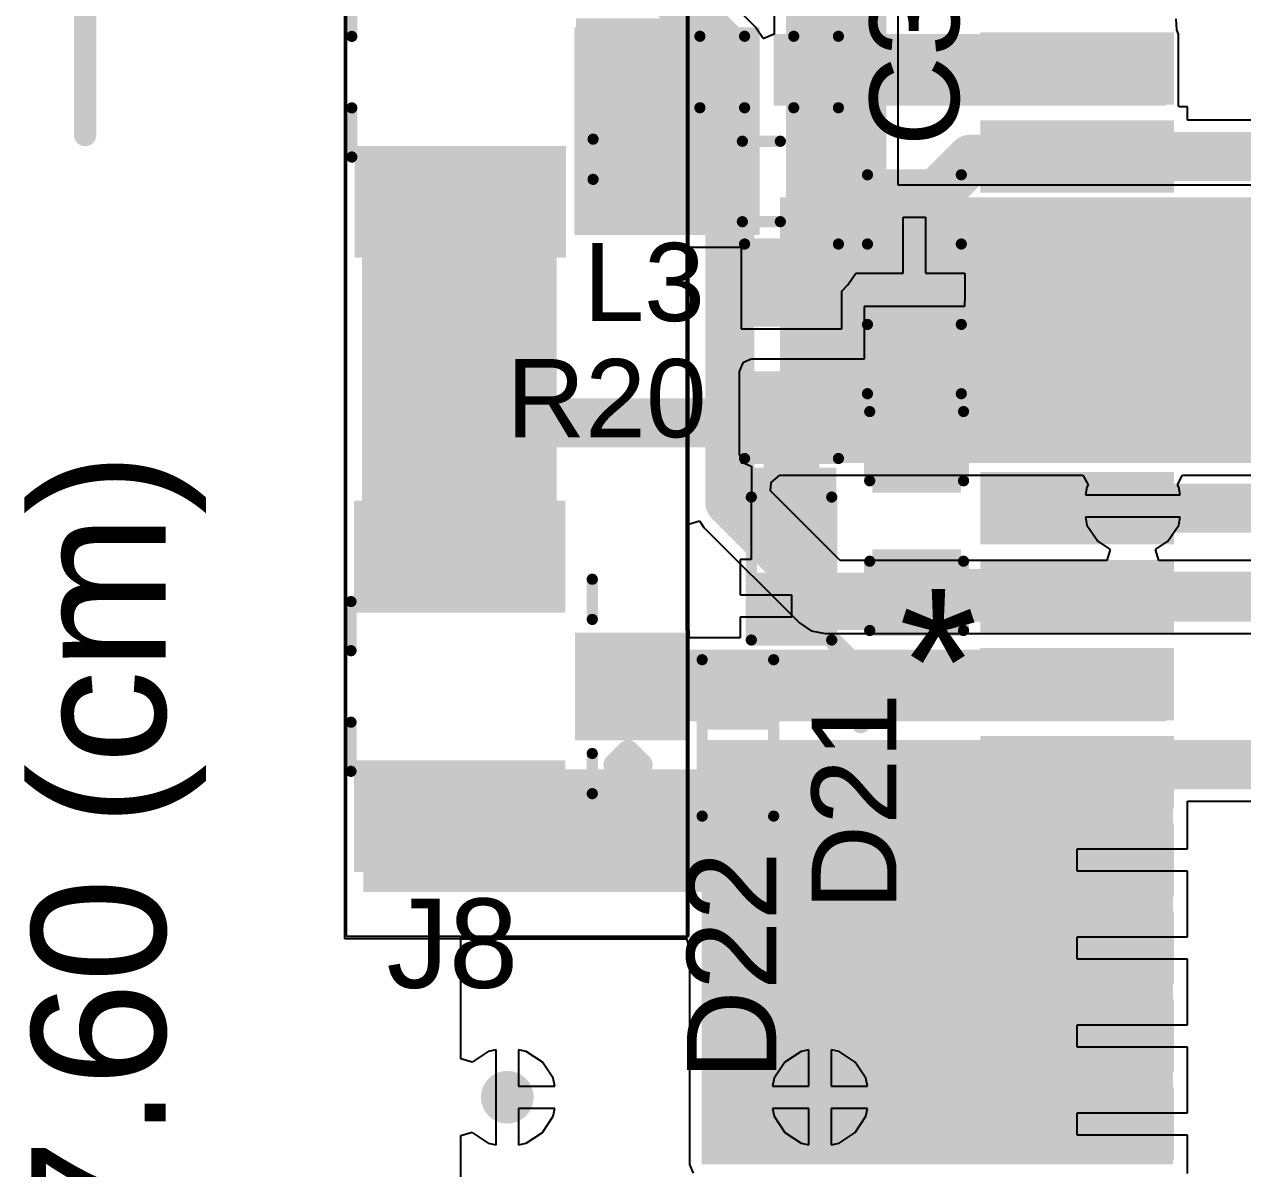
# Model space of a CAD drawing. Header units: millimetres. Extents: x -0.26 to 4.68, y -0.29 to 2.93.
# Drawn here: x -0.256 to 0.289, y 1.156 to 1.668 of the extents above; entities that cross this region are included whole.
import ezdxf

# ---------------------------------------------------------------- set-up
doc = ezdxf.new("R2010")
doc.units = ezdxf.units.MM
doc.header["$MEASUREMENT"] = 0
for name, color, linetype in [('BottomLayer', 5, 'Continuous'), ('BottomSolder', 6, 'Continuous'), ('Mechanical1', 6, 'Continuous'), ('TopLayer', 1, 'Continuous'), ('TopOverlay', 2, 'Continuous'), ('TopPaste', 8, 'Continuous'), ('TopSolder', 216, 'Continuous'), ('ViaHoleLayer', 16, 'Continuous')]:
    doc.layers.add(name, color=color, linetype=linetype)
doc.styles.add('Arial', font='arial.ttf', dxfattribs={"height": 0.2})

# ---------------------------------------------------------------- blocks, each defined once
blk = doc.blocks.new('SIM7000A_6')
at = {"layer": 'TopLayer'}
for points in [[(-0.18465, 0.51181), (-0.18465, 0.43307), (-0.20906, 0.43307), (-0.20906, 0.51181)], [(-0.14528, 0.51181), (-0.14528, 0.43307), (-0.16969, 0.43307), (-0.16969, 0.51181)], [(-0.10591, 0.51181), (-0.10591, 0.43307), (-0.13031, 0.43307), (-0.13031, 0.51181)], [(-0.06654, 0.51181), (-0.06654, 0.43307), (-0.09094, 0.43307), (-0.09094, 0.51181)], [(-0.02717, 0.51181), (-0.02717, 0.43307), (-0.05157, 0.43307), (-0.05157, 0.51181)], [(0.0122, 0.51181), (0.0122, 0.43307), (-0.0122, 0.43307), (-0.0122, 0.51181)], [(0.05157, 0.51181), (0.05157, 0.43307), (0.02717, 0.43307), (0.02717, 0.51181)], [(0.09094, 0.51181), (0.09094, 0.43307), (0.06654, 0.43307), (0.06654, 0.51181)], [(0.13031, 0.51181), (0.13031, 0.43307), (0.10591, 0.43307), (0.10591, 0.51181)], [(0.16969, 0.51181), (0.16969, 0.43307), (0.14528, 0.43307), (0.14528, 0.51181)], [(0.20906, 0.51181), (0.20906, 0.43307), (0.18465, 0.43307), (0.18465, 0.51181)], [(0.24843, 0.51181), (0.24843, 0.43307), (0.22402, 0.43307), (0.22402, 0.51181)], [(0.2878, 0.51181), (0.2878, 0.43307), (0.26339, 0.43307), (0.26339, 0.51181)]]:
    blk.add_hatch(color=1, dxfattribs=at).paths.add_polyline_path(points)
at = {"layer": 'TopPaste'}
for points in [[(-0.18465, 0.51181), (-0.18465, 0.43307), (-0.20906, 0.43307), (-0.20906, 0.51181)], [(-0.14528, 0.51181), (-0.14528, 0.43307), (-0.16969, 0.43307), (-0.16969, 0.51181)], [(-0.10591, 0.51181), (-0.10591, 0.43307), (-0.13031, 0.43307), (-0.13031, 0.51181)], [(-0.06654, 0.51181), (-0.06654, 0.43307), (-0.09094, 0.43307), (-0.09094, 0.51181)], [(-0.02717, 0.51181), (-0.02717, 0.43307), (-0.05157, 0.43307), (-0.05157, 0.51181)], [(0.0122, 0.51181), (0.0122, 0.43307), (-0.0122, 0.43307), (-0.0122, 0.51181)], [(0.05157, 0.51181), (0.05157, 0.43307), (0.02717, 0.43307), (0.02717, 0.51181)], [(0.09094, 0.51181), (0.09094, 0.43307), (0.06654, 0.43307), (0.06654, 0.51181)], [(0.13031, 0.51181), (0.13031, 0.43307), (0.10591, 0.43307), (0.10591, 0.51181)], [(0.16969, 0.51181), (0.16969, 0.43307), (0.14528, 0.43307), (0.14528, 0.51181)], [(0.20906, 0.51181), (0.20906, 0.43307), (0.18465, 0.43307), (0.18465, 0.51181)], [(0.24843, 0.51181), (0.24843, 0.43307), (0.22402, 0.43307), (0.22402, 0.51181)], [(0.2878, 0.51181), (0.2878, 0.43307), (0.26339, 0.43307), (0.26339, 0.51181)]]:
    blk.add_hatch(color=8, dxfattribs=at).paths.add_polyline_path(points)
at = {"layer": 'TopSolder'}
for points in [[(-0.18065, 0.51581), (-0.18065, 0.42907), (-0.21306, 0.42907), (-0.21306, 0.51581)], [(-0.14128, 0.51581), (-0.14128, 0.42907), (-0.17369, 0.42907), (-0.17369, 0.51581)], [(-0.10191, 0.51581), (-0.10191, 0.42907), (-0.13431, 0.42907), (-0.13431, 0.51581)], [(-0.06254, 0.51581), (-0.06254, 0.42907), (-0.09494, 0.42907), (-0.09494, 0.51581)], [(-0.02317, 0.51581), (-0.02317, 0.42907), (-0.05557, 0.42907), (-0.05557, 0.51581)], [(0.0162, 0.51581), (0.0162, 0.42907), (-0.0162, 0.42907), (-0.0162, 0.51581)], [(0.05557, 0.51581), (0.05557, 0.42907), (0.02317, 0.42907), (0.02317, 0.51581)], [(0.09494, 0.51581), (0.09494, 0.42907), (0.06254, 0.42907), (0.06254, 0.51581)], [(0.13431, 0.51581), (0.13431, 0.42907), (0.10191, 0.42907), (0.10191, 0.51581)], [(0.17369, 0.51581), (0.17369, 0.42907), (0.14128, 0.42907), (0.14128, 0.51581)], [(0.21306, 0.51581), (0.21306, 0.42907), (0.18065, 0.42907), (0.18065, 0.51581)], [(0.25243, 0.51581), (0.25243, 0.42907), (0.22002, 0.42907), (0.22002, 0.51581)], [(0.2918, 0.51581), (0.2918, 0.42907), (0.25939, 0.42907), (0.25939, 0.51581)]]:
    blk.add_hatch(color=216, dxfattribs=at).paths.add_polyline_path(points)
blk = doc.blocks.new('R___0603_63')
at = {"layer": 'TopLayer'}
for points in [[(-0.015, 0.0175), (-0.015, -0.0175), (-0.045, -0.0175), (-0.045, 0.0175)], [(0.045, 0.0175), (0.045, -0.0175), (0.015, -0.0175), (0.015, 0.0175)]]:
    blk.add_hatch(color=1, dxfattribs=at).paths.add_polyline_path(points)
at = {"layer": 'TopPaste'}
for points in [[(-0.015, 0.0175), (-0.015, -0.0175), (-0.045, -0.0175), (-0.045, 0.0175)], [(0.045, 0.0175), (0.045, -0.0175), (0.015, -0.0175), (0.015, 0.0175)]]:
    blk.add_hatch(color=8, dxfattribs=at).paths.add_polyline_path(points)
at = {"layer": 'TopSolder'}
for points in [[(-0.011, 0.0215), (-0.011, -0.0215), (-0.049, -0.0215), (-0.049, 0.0215)], [(0.049, 0.0215), (0.049, -0.0215), (0.011, -0.0215), (0.011, 0.0215)]]:
    blk.add_hatch(color=216, dxfattribs=at).paths.add_polyline_path(points)
at = {"layer": 'TopOverlay', "const_width": 0.005}
for points in [[(-0.048, -0.021), (-0.048, 0.021)], [(0.048, 0.021), (-0.048, 0.021)], [(0.048, -0.021), (0.048, 0.021)], [(0.048, -0.021), (-0.048, -0.021)]]:
    blk.add_lwpolyline(points, dxfattribs=at)
at = {"layer": 'TopOverlay', "const_width": 0.0025}
for points in [[(-0.04925, 0.021, 1), (-0.04675, 0.021, 1)], [(-0.04925, 0.021, 1), (-0.04675, 0.021, 1)], [(0.04675, 0.021, 1), (0.04925, 0.021, 1)], [(0.04675, 0.021, 1), (0.04925, 0.021, 1)], [(-0.04925, -0.021, 1), (-0.04675, -0.021, 1)], [(-0.04925, -0.021, 1), (-0.04675, -0.021, 1)], [(0.04675, -0.021, 1), (0.04925, -0.021, 1)], [(0.04675, -0.021, 1), (0.04925, -0.021, 1)]]:
    blk.add_lwpolyline(points, format="xyb", close=True, dxfattribs=at)
blk = doc.blocks.new('IND_0603__1608_M_______99')
at = {"layer": 'TopLayer'}
for points in [[(-0.03937, 0.01575), (-0.01575, 0.01575), (-0.01575, -0.01575), (-0.03937, -0.01575)], [(0.01575, 0.01575), (0.03937, 0.01575), (0.03937, -0.01575), (0.01575, -0.01575)]]:
    blk.add_hatch(color=1, dxfattribs=at).paths.add_polyline_path(points)
at = {"layer": 'TopPaste'}
for points in [[(-0.03937, 0.01575), (-0.01575, 0.01575), (-0.01575, -0.01575), (-0.03937, -0.01575)], [(0.01575, 0.01575), (0.03937, 0.01575), (0.03937, -0.01575), (0.01575, -0.01575)]]:
    blk.add_hatch(color=8, dxfattribs=at).paths.add_polyline_path(points)
at = {"layer": 'TopSolder'}
for points in [[(-0.04337, 0.01975), (-0.01175, 0.01975), (-0.01175, -0.01975), (-0.04337, -0.01975)], [(0.01175, 0.01975), (0.04337, 0.01975), (0.04337, -0.01975), (0.01175, -0.01975)]]:
    blk.add_hatch(color=216, dxfattribs=at).paths.add_polyline_path(points)
at = {"layer": 'TopOverlay', "const_width": 0.005}
for points in [[(0.009, 0.018), (-0.008, 0.018)], [(0.009, -0.018), (-0.008, -0.018)]]:
    blk.add_lwpolyline(points, dxfattribs=at)
at = {"layer": 'TopOverlay', "const_width": 0.0025}
for points in [[(-0.00925, 0.018, 1), (-0.00675, 0.018, 1)], [(0.00775, 0.018, 1), (0.01025, 0.018, 1)], [(-0.00925, -0.018, 1), (-0.00675, -0.018, 1)], [(0.00775, -0.018, 1), (0.01025, -0.018, 1)]]:
    blk.add_lwpolyline(points, format="xyb", close=True, dxfattribs=at)
blk = doc.blocks.new('U_FL_R_SMT_1_80___105')
at = {"layer": 'TopLayer'}
for points in [[(-0.07913, 0.08166), (-0.03701, 0.08166), (-0.03701, -0.00495), (-0.07913, -0.00495)], [(0.03701, 0.08166), (0.07913, 0.08166), (0.07913, -0.00495), (0.03701, -0.00495)], [(-0.02008, -0.01729), (0.02008, -0.01729), (0.02008, -0.05942), (-0.02008, -0.05942)]]:
    blk.add_hatch(color=1, dxfattribs=at).paths.add_polyline_path(points)
at = {"layer": 'TopPaste'}
for points in [[(-0.07913, 0.08166), (-0.03701, 0.08166), (-0.03701, -0.00495), (-0.07913, -0.00495)], [(0.03701, 0.08166), (0.07913, 0.08166), (0.07913, -0.00495), (0.03701, -0.00495)], [(-0.02008, -0.01729), (0.02008, -0.01729), (0.02008, -0.05942), (-0.02008, -0.05942)]]:
    blk.add_hatch(color=8, dxfattribs=at).paths.add_polyline_path(points)
at = {"layer": 'TopSolder'}
for points in [[(-0.08313, 0.08566), (-0.03301, 0.08566), (-0.03301, -0.00895), (-0.08313, -0.00895)], [(0.03301, 0.08566), (0.08313, 0.08566), (0.08313, -0.00895), (0.03301, -0.00895)], [(-0.02408, -0.01329), (0.02408, -0.01329), (0.02408, -0.06342), (-0.02408, -0.06342)]]:
    blk.add_hatch(color=216, dxfattribs=at).paths.add_polyline_path(points)
at = {"layer": 'TopOverlay'}
for points, const_width in [([(-0.038, 0.087), (-0.016, 0.087)], 0.005), ([(0.016, 0.087), (0.038, 0.087)], 0.005), ([(-0.048, -0.021), (-0.03, -0.021)], 0.005), ([(0.03, -0.021), (0.048, -0.021)], 0.005), ([(-0.035, -0.031), (-0.035, -0.043)], 0.01), ([(-0.035, -0.031), (-0.029, -0.037)], 0.01), ([(-0.029, -0.037), (-0.035, -0.043)], 0.01)]:
    blk.add_lwpolyline(points, dxfattribs=dict(at, const_width=const_width))
for points, const_width in [([(-0.03925, 0.087, 1), (-0.03675, 0.087, 1)], 0.0025), ([(-0.01725, 0.087, 1), (-0.01475, 0.087, 1)], 0.0025), ([(0.01475, 0.087, 1), (0.01725, 0.087, 1)], 0.0025), ([(0.03675, 0.087, 1), (0.03925, 0.087, 1)], 0.0025), ([(-0.04925, -0.021, 1), (-0.04675, -0.021, 1)], 0.0025), ([(-0.03125, -0.021, 1), (-0.02875, -0.021, 1)], 0.0025), ([(0.02875, -0.021, 1), (0.03125, -0.021, 1)], 0.0025), ([(0.04675, -0.021, 1), (0.04925, -0.021, 1)], 0.0025), ([(-0.0375, -0.031, 1), (-0.0325, -0.031, 1)], 0.005), ([(-0.0375, -0.031, 1), (-0.0325, -0.031, 1)], 0.005), ([(-0.0315, -0.037, 1), (-0.0265, -0.037, 1)], 0.005), ([(-0.0315, -0.037, 1), (-0.0265, -0.037, 1)], 0.005), ([(-0.0375, -0.043, 1), (-0.0325, -0.043, 1)], 0.005), ([(-0.0375, -0.043, 1), (-0.0325, -0.043, 1)], 0.005)]:
    blk.add_lwpolyline(points, format="xyb", close=True, dxfattribs=dict(at, const_width=const_width))
blk = doc.blocks.new('U_FL_R_SMT_1_80___107')
at = {"layer": 'TopLayer'}
for points in [[(-0.07913, 0.08166), (-0.03701, 0.08166), (-0.03701, -0.00495), (-0.07913, -0.00495)], [(0.03701, 0.08166), (0.07913, 0.08166), (0.07913, -0.00495), (0.03701, -0.00495)], [(-0.02008, -0.01729), (0.02008, -0.01729), (0.02008, -0.05942), (-0.02008, -0.05942)]]:
    blk.add_hatch(color=1, dxfattribs=at).paths.add_polyline_path(points)
at = {"layer": 'TopPaste'}
for points in [[(-0.07913, 0.08166), (-0.03701, 0.08166), (-0.03701, -0.00495), (-0.07913, -0.00495)], [(0.03701, 0.08166), (0.07913, 0.08166), (0.07913, -0.00495), (0.03701, -0.00495)], [(-0.02008, -0.01729), (0.02008, -0.01729), (0.02008, -0.05942), (-0.02008, -0.05942)]]:
    blk.add_hatch(color=8, dxfattribs=at).paths.add_polyline_path(points)
at = {"layer": 'TopSolder'}
for points in [[(-0.08313, 0.08566), (-0.03301, 0.08566), (-0.03301, -0.00895), (-0.08313, -0.00895)], [(0.03301, 0.08566), (0.08313, 0.08566), (0.08313, -0.00895), (0.03301, -0.00895)], [(-0.02408, -0.01329), (0.02408, -0.01329), (0.02408, -0.06342), (-0.02408, -0.06342)]]:
    blk.add_hatch(color=216, dxfattribs=at).paths.add_polyline_path(points)
at = {"layer": 'TopOverlay'}
for points, const_width in [([(-0.038, 0.087), (-0.016, 0.087)], 0.005), ([(0.016, 0.087), (0.038, 0.087)], 0.005), ([(-0.048, -0.021), (-0.03, -0.021)], 0.005), ([(0.03, -0.021), (0.048, -0.021)], 0.005), ([(-0.035, -0.031), (-0.035, -0.043)], 0.01), ([(-0.035, -0.031), (-0.029, -0.037)], 0.01), ([(-0.029, -0.037), (-0.035, -0.043)], 0.01)]:
    blk.add_lwpolyline(points, dxfattribs=dict(at, const_width=const_width))
for points, const_width in [([(-0.03925, 0.087, 1), (-0.03675, 0.087, 1)], 0.0025), ([(-0.01725, 0.087, 1), (-0.01475, 0.087, 1)], 0.0025), ([(0.01475, 0.087, 1), (0.01725, 0.087, 1)], 0.0025), ([(0.03675, 0.087, 1), (0.03925, 0.087, 1)], 0.0025), ([(-0.04925, -0.021, 1), (-0.04675, -0.021, 1)], 0.0025), ([(-0.03125, -0.021, 1), (-0.02875, -0.021, 1)], 0.0025), ([(0.02875, -0.021, 1), (0.03125, -0.021, 1)], 0.0025), ([(0.04675, -0.021, 1), (0.04925, -0.021, 1)], 0.0025), ([(-0.0375, -0.031, 1), (-0.0325, -0.031, 1)], 0.005), ([(-0.0375, -0.031, 1), (-0.0325, -0.031, 1)], 0.005), ([(-0.0315, -0.037, 1), (-0.0265, -0.037, 1)], 0.005), ([(-0.0315, -0.037, 1), (-0.0265, -0.037, 1)], 0.005), ([(-0.0375, -0.043, 1), (-0.0325, -0.043, 1)], 0.005), ([(-0.0375, -0.043, 1), (-0.0325, -0.043, 1)], 0.005)]:
    blk.add_lwpolyline(points, format="xyb", close=True, dxfattribs=dict(at, const_width=const_width))
blk = doc.blocks.new('D_____0402_129')
at = {"layer": 'TopLayer'}
for points in [[(-0.03051, -0.01181), (-0.03051, 0.01181), (-0.00768, 0.01181), (-0.00768, -0.01181)], [(0.00768, -0.01181), (0.00768, 0.01181), (0.03051, 0.01181), (0.03051, -0.01181)]]:
    blk.add_hatch(color=1, dxfattribs=at).paths.add_polyline_path(points)
at = {"layer": 'TopPaste'}
for points in [[(-0.03051, -0.01181), (-0.03051, 0.01181), (-0.00768, 0.01181), (-0.00768, -0.01181)], [(0.00768, -0.01181), (0.00768, 0.01181), (0.03051, 0.01181), (0.03051, -0.01181)]]:
    blk.add_hatch(color=8, dxfattribs=at).paths.add_polyline_path(points)
at = {"layer": 'TopSolder'}
for points in [[(-0.03451, -0.01581), (-0.03451, 0.01581), (-0.00368, 0.01581), (-0.00368, -0.01581)], [(0.00368, -0.01581), (0.00368, 0.01581), (0.03451, 0.01581), (0.03451, -0.01581)]]:
    blk.add_hatch(color=216, dxfattribs=at).paths.add_polyline_path(points)
at = {"layer": 'TopOverlay', "const_width": 0.005}
for points in [[(0.035, 0.016), (-0.035, 0.016)], [(-0.035, -0.016), (-0.035, 0.016)], [(0.035, -0.016), (0.035, 0.016)], [(0.035, -0.016), (-0.035, -0.016)]]:
    blk.add_lwpolyline(points, dxfattribs=at)
at = {"layer": 'TopOverlay', "const_width": 0.0025}
for points in [[(-0.03625, 0.016, 1), (-0.03375, 0.016, 1)], [(-0.03625, 0.016, 1), (-0.03375, 0.016, 1)], [(0.03375, 0.016, 1), (0.03625, 0.016, 1)], [(0.03375, 0.016, 1), (0.03625, 0.016, 1)], [(-0.03625, -0.016, 1), (-0.03375, -0.016, 1)], [(-0.03625, -0.016, 1), (-0.03375, -0.016, 1)], [(0.03375, -0.016, 1), (0.03625, -0.016, 1)], [(0.03375, -0.016, 1), (0.03625, -0.016, 1)]]:
    blk.add_lwpolyline(points, format="xyb", close=True, dxfattribs=at)
blk = doc.blocks.new('DFN1006_2L__130')
at = {"layer": 'TopLayer'}
for points in [[(-0.02756, 0.01299), (-0.00591, 0.01299), (-0.00591, -0.01299), (-0.02756, -0.01299)], [(0.00591, 0.01299), (0.02756, 0.01299), (0.02756, -0.01299), (0.00591, -0.01299)]]:
    blk.add_hatch(color=1, dxfattribs=at).paths.add_polyline_path(points)
at = {"layer": 'TopOverlay'}
blk.add_hatch(color=2, dxfattribs=at).paths.add_polyline_path([(-0.04513, -0.01996), (-0.03213, -0.01996), (-0.03213, 0.02004), (-0.04513, 0.02004)])
at = {"layer": 'TopPaste'}
for points in [[(-0.02756, 0.01299), (-0.00591, 0.01299), (-0.00591, -0.01299), (-0.02756, -0.01299)], [(0.00591, 0.01299), (0.02756, 0.01299), (0.02756, -0.01299), (0.00591, -0.01299)]]:
    blk.add_hatch(color=8, dxfattribs=at).paths.add_polyline_path(points)
at = {"layer": 'TopSolder'}
for points in [[(-0.03156, 0.01699), (-0.00191, 0.01699), (-0.00191, -0.01699), (-0.03156, -0.01699)], [(0.00191, 0.01699), (0.03156, 0.01699), (0.03156, -0.01699), (0.00191, -0.01699)]]:
    blk.add_hatch(color=216, dxfattribs=at).paths.add_polyline_path(points)
at = {"layer": 'TopOverlay', "const_width": 0.005}
for points in [[(-0.032, -0.018), (-0.032, 0.018)], [(0.032, 0.018), (-0.032, 0.018)], [(0.032, -0.018), (0.032, 0.018)], [(0.032, -0.018), (-0.032, -0.018)]]:
    blk.add_lwpolyline(points, dxfattribs=at)
at = {"layer": 'TopOverlay', "const_width": 0.0025}
for points in [[(-0.03325, 0.018, 1), (-0.03075, 0.018, 1)], [(-0.03325, 0.018, 1), (-0.03075, 0.018, 1)], [(0.03075, 0.018, 1), (0.03325, 0.018, 1)], [(0.03075, 0.018, 1), (0.03325, 0.018, 1)], [(-0.03325, -0.018, 1), (-0.03075, -0.018, 1)], [(-0.03325, -0.018, 1), (-0.03075, -0.018, 1)], [(0.03075, -0.018, 1), (0.03325, -0.018, 1)], [(0.03075, -0.018, 1), (0.03325, -0.018, 1)]]:
    blk.add_lwpolyline(points, format="xyb", close=True, dxfattribs=at)
blk = doc.blocks.new('C___0402_163')
at = {"layer": 'TopLayer'}
for points in [[(-0.0275, -0.0125), (-0.0275, 0.0125), (-0.0095, 0.0125), (-0.0095, -0.0125)], [(0.0095, -0.0125), (0.0095, 0.0125), (0.0275, 0.0125), (0.0275, -0.0125)]]:
    blk.add_hatch(color=1, dxfattribs=at).paths.add_polyline_path(points)
at = {"layer": 'TopPaste'}
for points in [[(-0.0275, -0.0125), (-0.0275, 0.0125), (-0.0095, 0.0125), (-0.0095, -0.0125)], [(0.0095, -0.0125), (0.0095, 0.0125), (0.0275, 0.0125), (0.0275, -0.0125)]]:
    blk.add_hatch(color=8, dxfattribs=at).paths.add_polyline_path(points)
at = {"layer": 'TopSolder'}
for points in [[(-0.02986, -0.01486), (-0.02986, 0.01486), (-0.00714, 0.01486), (-0.00714, -0.01486)], [(0.00714, -0.01486), (0.00714, 0.01486), (0.02986, 0.01486), (0.02986, -0.01486)]]:
    blk.add_hatch(color=216, dxfattribs=at).paths.add_polyline_path(points)
at = {"layer": 'TopOverlay', "const_width": 0.005}
for points in [[(-0.011, 0.016), (-0.031, 0.016)], [(-0.031, 0.016), (-0.031, -0.016)], [(0.031, 0.016), (0.011, 0.016)], [(0.031, 0.016), (0.031, -0.016)], [(-0.011, -0.016), (-0.031, -0.016)], [(0.031, -0.016), (0.011, -0.016)]]:
    blk.add_lwpolyline(points, dxfattribs=at)
at = {"layer": 'TopOverlay', "const_width": 0.0025}
for points in [[(-0.03225, 0.016, 1), (-0.02975, 0.016, 1)], [(-0.03225, 0.016, 1), (-0.02975, 0.016, 1)], [(-0.01225, 0.016, 1), (-0.00975, 0.016, 1)], [(0.00975, 0.016, 1), (0.01225, 0.016, 1)], [(0.02975, 0.016, 1), (0.03225, 0.016, 1)], [(0.02975, 0.016, 1), (0.03225, 0.016, 1)], [(-0.03225, -0.016, 1), (-0.02975, -0.016, 1)], [(-0.03225, -0.016, 1), (-0.02975, -0.016, 1)], [(-0.01225, -0.016, 1), (-0.00975, -0.016, 1)], [(0.00975, -0.016, 1), (0.01225, -0.016, 1)], [(0.02975, -0.016, 1), (0.03225, -0.016, 1)], [(0.02975, -0.016, 1), (0.03225, -0.016, 1)]]:
    blk.add_lwpolyline(points, format="xyb", close=True, dxfattribs=at)
blk = doc.blocks.new('C___0603_164')
at = {"layer": 'TopLayer'}
for points in [[(-0.015, 0.0175), (-0.015, -0.0175), (-0.045, -0.0175), (-0.045, 0.0175)], [(0.045, 0.0175), (0.045, -0.0175), (0.015, -0.0175), (0.015, 0.0175)]]:
    blk.add_hatch(color=1, dxfattribs=at).paths.add_polyline_path(points)
at = {"layer": 'TopPaste'}
for points in [[(-0.015, 0.0175), (-0.015, -0.0175), (-0.045, -0.0175), (-0.045, 0.0175)], [(0.045, 0.0175), (0.045, -0.0175), (0.015, -0.0175), (0.015, 0.0175)]]:
    blk.add_hatch(color=8, dxfattribs=at).paths.add_polyline_path(points)
at = {"layer": 'TopSolder'}
for points in [[(-0.01264, 0.01986), (-0.01264, -0.01986), (-0.04736, -0.01986), (-0.04736, 0.01986)], [(0.04736, 0.01986), (0.04736, -0.01986), (0.01264, -0.01986), (0.01264, 0.01986)]]:
    blk.add_hatch(color=216, dxfattribs=at).paths.add_polyline_path(points)
at = {"layer": 'TopOverlay', "const_width": 0.005}
for points in [[(-0.049, 0.021), (-0.049, -0.021)], [(-0.049, 0.021), (-0.018, 0.021)], [(0.018, 0.021), (0.049, 0.021)], [(0.049, 0.021), (0.049, -0.021)], [(-0.049, -0.021), (-0.018, -0.021)], [(0.018, -0.021), (0.049, -0.021)]]:
    blk.add_lwpolyline(points, dxfattribs=at)
at = {"layer": 'TopOverlay', "const_width": 0.0025}
for points in [[(-0.05025, 0.021, 1), (-0.04775, 0.021, 1)], [(-0.05025, 0.021, 1), (-0.04775, 0.021, 1)], [(-0.01925, 0.021, 1), (-0.01675, 0.021, 1)], [(0.01675, 0.021, 1), (0.01925, 0.021, 1)], [(0.04775, 0.021, 1), (0.05025, 0.021, 1)], [(0.04775, 0.021, 1), (0.05025, 0.021, 1)], [(-0.05025, -0.021, 1), (-0.04775, -0.021, 1)], [(-0.05025, -0.021, 1), (-0.04775, -0.021, 1)], [(-0.01925, -0.021, 1), (-0.01675, -0.021, 1)], [(0.01675, -0.021, 1), (0.01925, -0.021, 1)], [(0.04775, -0.021, 1), (0.05025, -0.021, 1)], [(0.04775, -0.021, 1), (0.05025, -0.021, 1)]]:
    blk.add_lwpolyline(points, format="xyb", close=True, dxfattribs=at)
blk = doc.blocks.new('C___0603_165')
at = {"layer": 'TopLayer'}
for points in [[(-0.015, 0.0175), (-0.015, -0.0175), (-0.045, -0.0175), (-0.045, 0.0175)], [(0.045, 0.0175), (0.045, -0.0175), (0.015, -0.0175), (0.015, 0.0175)]]:
    blk.add_hatch(color=1, dxfattribs=at).paths.add_polyline_path(points)
at = {"layer": 'TopPaste'}
for points in [[(-0.015, 0.0175), (-0.015, -0.0175), (-0.045, -0.0175), (-0.045, 0.0175)], [(0.045, 0.0175), (0.045, -0.0175), (0.015, -0.0175), (0.015, 0.0175)]]:
    blk.add_hatch(color=8, dxfattribs=at).paths.add_polyline_path(points)
at = {"layer": 'TopSolder'}
for points in [[(-0.01264, 0.01986), (-0.01264, -0.01986), (-0.04736, -0.01986), (-0.04736, 0.01986)], [(0.04736, 0.01986), (0.04736, -0.01986), (0.01264, -0.01986), (0.01264, 0.01986)]]:
    blk.add_hatch(color=216, dxfattribs=at).paths.add_polyline_path(points)
at = {"layer": 'TopOverlay', "const_width": 0.005}
for points in [[(-0.049, -0.021), (-0.049, 0.021)], [(-0.018, 0.021), (-0.049, 0.021)], [(0.049, 0.021), (0.018, 0.021)], [(0.049, -0.021), (0.049, 0.021)], [(-0.018, -0.021), (-0.049, -0.021)], [(0.049, -0.021), (0.018, -0.021)]]:
    blk.add_lwpolyline(points, dxfattribs=at)
at = {"layer": 'TopOverlay', "const_width": 0.0025}
for points in [[(-0.05025, 0.021, 1), (-0.04775, 0.021, 1)], [(-0.05025, 0.021, 1), (-0.04775, 0.021, 1)], [(-0.01925, 0.021, 1), (-0.01675, 0.021, 1)], [(0.01675, 0.021, 1), (0.01925, 0.021, 1)], [(0.04775, 0.021, 1), (0.05025, 0.021, 1)], [(0.04775, 0.021, 1), (0.05025, 0.021, 1)], [(-0.05025, -0.021, 1), (-0.04775, -0.021, 1)], [(-0.05025, -0.021, 1), (-0.04775, -0.021, 1)], [(-0.01925, -0.021, 1), (-0.01675, -0.021, 1)], [(0.01675, -0.021, 1), (0.01925, -0.021, 1)], [(0.04775, -0.021, 1), (0.05025, -0.021, 1)], [(0.04775, -0.021, 1), (0.05025, -0.021, 1)]]:
    blk.add_lwpolyline(points, format="xyb", close=True, dxfattribs=at)

msp = doc.modelspace()

# ---------------------------------------------------------------- hatches: boundary and pattern name
at = {"layer": 'BottomLayer'}
msp.add_hatch(color=5, dxfattribs=at).paths.add_polyline_path([(0.08182, 1.47195), (0.32982, 1.47195), (0.32982, 1.59095), (0.08182, 1.59095)])
h = msp.add_hatch(color=5, dxfattribs=at)
edge = h.paths.add_edge_path()
edge.add_arc((0.27282, 1.56395), 0.01181, 0, 360)
h = msp.add_hatch(color=5, dxfattribs=at)
edge = h.paths.add_edge_path()
edge.add_arc((0.27282, 1.53145), 0.01181, 0, 360)
h = msp.add_hatch(color=5, dxfattribs=at)
edge = h.paths.add_edge_path()
edge.add_arc((-0.06218, 1.50795), 0.01181, 0, 360)
h = msp.add_hatch(color=5, dxfattribs=at)
edge = h.paths.add_edge_path()
edge.add_arc((0.27282, 1.49895), 0.01181, 0, 360)
h = msp.add_hatch(color=5, dxfattribs=at)
edge = h.paths.add_edge_path()
edge.add_arc((0.23977, 1.45272), 0.01181, 0, 360)
h = msp.add_hatch(color=5, dxfattribs=at)
edge = h.paths.add_edge_path()
edge.add_arc((-0.04023, 1.18805), 0.01181, 0, 360)
h = msp.add_hatch(color=5, dxfattribs=at)
edge = h.paths.add_edge_path()
edge.add_arc((0.09977, 1.18805), 0.01181, 0, 360)
at = {"layer": 'BottomSolder'}
h = msp.add_hatch(color=6, dxfattribs=at)
edge = h.paths.add_edge_path()
edge.add_arc((0.27282, 1.56395), 0.00591, 0, 360)
h = msp.add_hatch(color=6, dxfattribs=at)
edge = h.paths.add_edge_path()
edge.add_arc((0.27282, 1.53145), 0.00591, 0, 360)
h = msp.add_hatch(color=6, dxfattribs=at)
edge = h.paths.add_edge_path()
edge.add_arc((-0.06218, 1.50795), 0.00591, 0, 360)
h = msp.add_hatch(color=6, dxfattribs=at)
edge = h.paths.add_edge_path()
edge.add_arc((0.27282, 1.49895), 0.00591, 0, 360)
h = msp.add_hatch(color=6, dxfattribs=at)
edge = h.paths.add_edge_path()
edge.add_arc((0.23977, 1.45272), 0.00591, 0, 360)
h = msp.add_hatch(color=6, dxfattribs=at)
edge = h.paths.add_edge_path()
edge.add_arc((-0.04023, 1.18805), 0.00591, 0, 360)
h = msp.add_hatch(color=6, dxfattribs=at)
edge = h.paths.add_edge_path()
edge.add_arc((0.09977, 1.18805), 0.00591, 0, 360)
at = {"layer": 'TopLayer'}
for points in [[(-0.01018, 1.574), (0.07282, 1.574), (0.07282, 1.66695), (-0.01018, 1.66695)], [(0.079, 1.63195), (0.25482, 1.63195), (0.25482, 1.66395), (0.079, 1.66395)], [(-0.10518, 1.40895), (-0.01818, 1.40895), (-0.01818, 1.60995), (-0.10518, 1.60995)], [(0.17, 1.47595), (0.28682, 1.47595), (0.28682, 1.58795), (0.17, 1.58795)], [(0.069, 1.47595), (0.17682, 1.47595), (0.17682, 1.513), (0.069, 1.513)], [(-0.00518, 1.35636), (0.25482, 1.35636), (0.25482, 1.38836), (-0.00518, 1.38836)], [(0.04682, 1.15795), (0.25782, 1.15795), (0.25782, 1.34795), (0.04682, 1.34795)], [(0.09633, 1.27995), (0.09633, 1.33492), (-0.10467, 1.33492), (-0.10467, 1.27995)]]:
    msp.add_hatch(color=1, dxfattribs=at).paths.add_polyline_path(points)
h = msp.add_hatch(color=1, dxfattribs=at)
edge = h.paths.add_edge_path()
edge.add_arc((0.27282, 1.56395), 0.01181, 0, 360)
h = msp.add_hatch(color=1, dxfattribs=at)
edge = h.paths.add_edge_path()
edge.add_arc((0.27282, 1.53145), 0.01181, 0, 360)
h = msp.add_hatch(color=1, dxfattribs=at)
edge = h.paths.add_edge_path()
edge.add_arc((-0.06218, 1.50795), 0.01181, 0, 360)
h = msp.add_hatch(color=1, dxfattribs=at)
edge = h.paths.add_edge_path()
edge.add_arc((0.27282, 1.49895), 0.01181, 0, 360)
h = msp.add_hatch(color=1, dxfattribs=at)
edge = h.paths.add_edge_path()
edge.add_arc((0.23977, 1.45272), 0.01181, 0, 360)
h = msp.add_hatch(color=1, dxfattribs=at)
edge = h.paths.add_edge_path()
edge.add_arc((-0.04023, 1.18805), 0.01181, 0, 360)
h = msp.add_hatch(color=1, dxfattribs=at)
edge = h.paths.add_edge_path()
edge.add_arc((0.09977, 1.18805), 0.01181, 0, 360)
at = {"layer": 'TopSolder'}
h = msp.add_hatch(color=216, dxfattribs=at)
edge = h.paths.add_edge_path()
edge.add_arc((0.27282, 1.56395), 0.00591, 0, 360)
h = msp.add_hatch(color=216, dxfattribs=at)
edge = h.paths.add_edge_path()
edge.add_arc((0.27282, 1.53145), 0.00591, 0, 360)
h = msp.add_hatch(color=216, dxfattribs=at)
edge = h.paths.add_edge_path()
edge.add_arc((-0.06218, 1.50795), 0.00591, 0, 360)
h = msp.add_hatch(color=216, dxfattribs=at)
edge = h.paths.add_edge_path()
edge.add_arc((0.27282, 1.49895), 0.00591, 0, 360)
h = msp.add_hatch(color=216, dxfattribs=at)
edge = h.paths.add_edge_path()
edge.add_arc((0.23977, 1.45272), 0.00591, 0, 360)
h = msp.add_hatch(color=216, dxfattribs=at)
edge = h.paths.add_edge_path()
edge.add_arc((-0.04023, 1.18805), 0.00591, 0, 360)
h = msp.add_hatch(color=216, dxfattribs=at)
edge = h.paths.add_edge_path()
edge.add_arc((0.09977, 1.18805), 0.00591, 0, 360)
at = {"layer": 'ViaHoleLayer'}
h = msp.add_hatch(color=16, dxfattribs=at)
edge = h.paths.add_edge_path()
edge.add_arc((0.27282, 1.56395), 0.00591, 0, 360)
h = msp.add_hatch(color=16, dxfattribs=at)
edge = h.paths.add_edge_path()
edge.add_arc((0.27282, 1.53145), 0.00591, 0, 360)
h = msp.add_hatch(color=16, dxfattribs=at)
edge = h.paths.add_edge_path()
edge.add_arc((-0.06218, 1.50795), 0.00591, 0, 360)
h = msp.add_hatch(color=16, dxfattribs=at)
edge = h.paths.add_edge_path()
edge.add_arc((0.27282, 1.49895), 0.00591, 0, 360)
h = msp.add_hatch(color=16, dxfattribs=at)
edge = h.paths.add_edge_path()
edge.add_arc((0.23977, 1.45272), 0.00591, 0, 360)
h = msp.add_hatch(color=16, dxfattribs=at)
edge = h.paths.add_edge_path()
edge.add_arc((-0.04023, 1.18805), 0.00591, 0, 360)
h = msp.add_hatch(color=16, dxfattribs=at)
edge = h.paths.add_edge_path()
edge.add_arc((0.09977, 1.18805), 0.00591, 0, 360)

# ---------------------------------------------------------------- linework, layer by layer
at = {"layer": 'BottomLayer'}
for p, q in [((0.07926, 1.767), (0.07926, 1.66396)), ((0.13474, 1.59636), (0.13474, 1.75551)), ((-0.11218, 1.26), (-0.11218, 1.748)), ((0.04082, 1.748), (0.04082, 1.26)), ((0.07089, 1.66709), (0.04082, 1.69716)), ((0.07426, 1.66205), (0.07089, 1.66709)), ((0.07926, 1.66396), (0.07463, 1.66198)), ((0.07463, 1.66198), (0.07426, 1.66205)), ((0.32982, 1.59636), (0.13474, 1.59636)), ((0.07753, 1.45954), (0.07788, 1.46327)), ((0.07788, 1.46327), (0.08182, 1.46654)), ((0.08182, 1.46654), (0.21747, 1.46654)), ((0.21747, 1.46654), (0.21983, 1.46213)), ((0.21983, 1.46213), (0.21923, 1.46123)), ((0.25972, 1.46213), (0.26207, 1.46654)), ((0.26032, 1.46123), (0.25972, 1.46213)), ((0.26207, 1.46654), (0.32982, 1.46654)), ((0.10881, 1.42826), (0.07753, 1.45954)), ((0.21923, 1.46123), (0.21853, 1.45772)), ((0.21853, 1.45772), (0.26101, 1.45772)), ((0.26101, 1.45772), (0.26032, 1.46123)), ((0.04082, 1.44458), (0.04582, 1.4461)), ((0.04582, 1.4461), (0.04782, 1.44311)), ((0.26101, 1.44772), (0.21853, 1.44772)), ((0.21853, 1.44772), (0.21923, 1.44421)), ((0.26032, 1.44421), (0.26101, 1.44772)), ((0.04082, 1.26), (0.04082, 1.44458)), ((0.04782, 1.44311), (0.09052, 1.40041)), ((0.21923, 1.44421), (0.22405, 1.43699)), ((0.2555, 1.43699), (0.26032, 1.44421)), ((0.22405, 1.43699), (0.22963, 1.43326)), ((0.24991, 1.43326), (0.2555, 1.43699)), ((0.22963, 1.43326), (0.22811, 1.42826)), ((0.25143, 1.42826), (0.24991, 1.43326)), ((0.22811, 1.42826), (0.10881, 1.42826)), ((0.34141, 1.42826), (0.25143, 1.42826)), ((0.09052, 1.40041), (0.09581, 1.39688)), ((0.09581, 1.39688), (0.10205, 1.39564)), ((0.10205, 1.39564), (0.34239, 1.39564)), ((0.04082, 1.26), (-0.11218, 1.26)), ((-0.061, 1.20523), (-0.061, 1.26)), ((-0.061, 1.26), (0.04082, 1.26)), ((-0.056, 1.20371), (-0.061, 1.20523)), ((-0.04874, 1.2086), (-0.05595, 1.20378)), ((-0.04523, 1.2093), (-0.04874, 1.2086)), ((-0.04523, 1.18805), (-0.04523, 1.2093)), ((-0.03172, 1.2086), (-0.03523, 1.2093)), ((-0.03523, 1.2093), (-0.03523, 1.19305)), ((-0.0245, 1.20378), (-0.03172, 1.2086)), ((0.09126, 1.2086), (0.08405, 1.20378)), ((0.09477, 1.2093), (0.09126, 1.2086)), ((0.09477, 1.19305), (0.09477, 1.2093)), ((0.10828, 1.2086), (0.10477, 1.2093)), ((0.10477, 1.2093), (0.10477, 1.19305)), ((0.1155, 1.20378), (0.10828, 1.2086)), ((-0.05595, 1.20378), (-0.056, 1.20371)), ((-0.01968, 1.19656), (-0.0245, 1.20378)), ((0.08405, 1.20378), (0.07923, 1.19656)), ((0.12032, 1.19656), (0.1155, 1.20378)), ((-0.01899, 1.19305), (-0.01968, 1.19656)), ((0.07923, 1.19656), (0.07853, 1.19305)), ((0.12101, 1.19305), (0.12032, 1.19656)), ((-0.03523, 1.19305), (-0.01899, 1.19305)), ((0.07853, 1.19305), (0.09477, 1.19305)), ((0.10477, 1.19305), (0.12101, 1.19305)), ((-0.04523, 1.16681), (-0.04523, 1.18805)), ((-0.01899, 1.18305), (-0.03523, 1.18305)), ((-0.03523, 1.18305), (-0.03523, 1.16681)), ((-0.0245, 1.17233), (-0.01968, 1.17954)), ((-0.01968, 1.17954), (-0.01899, 1.18305)), ((0.09477, 1.18305), (0.07853, 1.18305)), ((0.07853, 1.18305), (0.07923, 1.17954)), ((0.07923, 1.17954), (0.08405, 1.17233)), ((0.09477, 1.16681), (0.09477, 1.18305)), ((0.12101, 1.18305), (0.10477, 1.18305)), ((0.10477, 1.18305), (0.10477, 1.16681)), ((0.1155, 1.17233), (0.12032, 1.17954)), ((0.12032, 1.17954), (0.12101, 1.18305)), ((-0.061, 1.17088), (-0.056, 1.1724)), ((-0.061, 1.10136), (-0.061, 1.17088)), ((-0.056, 1.1724), (-0.05595, 1.17233)), ((-0.05595, 1.17233), (-0.04874, 1.16751)), ((-0.04874, 1.16751), (-0.04523, 1.16681)), ((-0.03523, 1.16681), (-0.03172, 1.16751)), ((-0.03172, 1.16751), (-0.0245, 1.17233)), ((0.08405, 1.17233), (0.09126, 1.16751)), ((0.09126, 1.16751), (0.09477, 1.16681)), ((0.10477, 1.16681), (0.10828, 1.16751)), ((0.10828, 1.16751), (0.1155, 1.17233))]:
    msp.add_line(p, q, dxfattribs=at)
for points, const_width in [([(0.107, 1.562), (0.107, 1.767)], 0.045), ([(0.00989, 1.70502), (0.05936, 1.65556)], 0.022), ([(0.10782, 1.55795), (0.10782, 1.696)], 0.025), ([(0.05936, 1.48995), (0.05936, 1.65556)], 0.022), ([(0.10182, 1.55195), (0.10782, 1.55795)], 0.025), ([(-0.06218, 1.50795), (-0.04418, 1.48995)], 0.022), ([(-0.04418, 1.48995), (0.05936, 1.48995)], 0.022), ([(0.05936, 1.45464), (0.05936, 1.48995)], 0.022), ([(0.05936, 1.45464), (0.10205, 1.41195)], 0.022), ([(0.10205, 1.41195), (0.37215, 1.41195)], 0.022)]:
    msp.add_lwpolyline(points, dxfattribs=dict(at, const_width=const_width))
for points, const_width in [([(0.05386, 1.65556, 1), (0.06486, 1.65556, 1)], 0.011), ([(0.05386, 1.65556, 1), (0.06486, 1.65556, 1)], 0.011), ([(0.09575, 1.562, 1), (0.11825, 1.562, 1)], 0.0225), ([(0.10157, 1.55795, 1), (0.11407, 1.55795, 1)], 0.0125), ([(0.10157, 1.55795, 1), (0.11407, 1.55795, 1)], 0.0125), ([(0.09557, 1.55195, 1), (0.10807, 1.55195, 1)], 0.0125), ([(-0.06768, 1.50795, 1), (-0.05668, 1.50795, 1)], 0.011), ([(-0.04968, 1.48995, 1), (-0.03868, 1.48995, 1)], 0.011), ([(-0.04968, 1.48995, 1), (-0.03868, 1.48995, 1)], 0.011), ([(0.05386, 1.48995, 1), (0.06486, 1.48995, 1)], 0.011), ([(0.05386, 1.48995, 1), (0.06486, 1.48995, 1)], 0.011), ([(0.05386, 1.48995, 1), (0.06486, 1.48995, 1)], 0.011), ([(0.05386, 1.45464, 1), (0.06486, 1.45464, 1)], 0.011), ([(0.05386, 1.45464, 1), (0.06486, 1.45464, 1)], 0.011), ([(0.09655, 1.41195, 1), (0.10755, 1.41195, 1)], 0.011), ([(0.09655, 1.41195, 1), (0.10755, 1.41195, 1)], 0.011)]:
    msp.add_lwpolyline(points, format="xyb", close=True, dxfattribs=dict(at, const_width=const_width))
at = {"layer": 'Mechanical1', "const_width": 0.01}
msp.add_lwpolyline([(-0.22918, 1.61881), (-0.22918, 2.87495)], dxfattribs=at)
at = {"layer": 'Mechanical1', "const_width": 0.005}
msp.add_lwpolyline([(-0.23168, 1.61881, 1), (-0.22668, 1.61881, 1)], format="xyb", close=True, dxfattribs=at)
at = {"layer": 'TopLayer'}
for p, q in [((-0.113, 1.259), (-0.113, 1.747)), ((0.04, 1.747), (0.04, 1.259)), ((0.25945, 1.66585), (0.25919, 1.67074)), ((0.26023, 1.66395), (0.25945, 1.66585)), ((0.26023, 1.63195), (0.26023, 1.66395)), ((0.26059, 1.63141), (0.26023, 1.63195)), ((0.26419, 1.63141), (0.26059, 1.63141)), ((0.26419, 1.62552), (0.26419, 1.63141)), ((0.35772, 1.62552), (0.26419, 1.62552)), ((0.137, 1.557), (0.137, 1.582)), ((0.137, 1.582), (0.147, 1.582)), ((0.147, 1.582), (0.147, 1.557)), ((0.04, 1.39703), (0.04, 1.56859)), ((0.04, 1.56859), (0.0645, 1.56859)), ((0.0645, 1.56859), (0.0645, 1.532)), ((0.11228, 1.55171), (0.11582, 1.557)), ((0.11582, 1.557), (0.137, 1.557)), ((0.147, 1.557), (0.16459, 1.557)), ((0.16459, 1.557), (0.16459, 1.54696)), ((0.1095, 1.54893), (0.11228, 1.55171)), ((0.1095, 1.532), (0.1095, 1.54893)), ((0.16459, 1.54696), (0.1645, 1.542)), ((0.1645, 1.542), (0.1195, 1.542)), ((0.1195, 1.542), (0.1195, 1.51841)), ((0.0645, 1.532), (0.1095, 1.532)), ((0.06517, 1.51683), (0.06359, 1.513)), ((0.069, 1.51841), (0.06517, 1.51683)), ((0.1195, 1.51841), (0.069, 1.51841)), ((0.06359, 1.513), (0.06359, 1.47595)), ((0.06359, 1.47595), (0.0645, 1.47375)), ((0.0645, 1.47375), (0.0645, 1.472)), ((0.0645, 1.472), (0.06547, 1.472)), ((0.06547, 1.472), (0.069, 1.47054)), ((0.069, 1.47054), (0.06916, 1.47054)), ((0.06916, 1.47054), (0.06916, 1.45729)), ((0.06916, 1.45729), (0.06901, 1.45729)), ((0.06901, 1.45729), (0.06901, 1.42883)), ((0.06901, 1.42883), (0.06401, 1.42883)), ((0.06401, 1.42883), (0.06401, 1.413)), ((0.06401, 1.413), (0.087, 1.413)), ((0.087, 1.413), (0.087, 1.403)), ((0.087, 1.403), (0.06401, 1.403)), ((0.06401, 1.403), (0.06401, 1.39377)), ((0.04124, 1.39703), (0.04, 1.39703)), ((0.04124, 1.39377), (0.04124, 1.39703)), ((0.06401, 1.39377), (0.04124, 1.39377)), ((0.26419, 1.29925), (0.26419, 1.32064)), ((0.26419, 1.32064), (0.35082, 1.32064)), ((0.21482, 1.28925), (0.21482, 1.29925)), ((0.21482, 1.29925), (0.26419, 1.29925)), ((0.26419, 1.28925), (0.21482, 1.28925)), ((0.26419, 1.27204), (0.26419, 1.28925)), ((0.26419, 1.25988), (0.26419, 1.27204)), ((0.21482, 1.24988), (0.21482, 1.25988)), ((0.21482, 1.25988), (0.26419, 1.25988)), ((0.04, 1.259), (-0.113, 1.259)), ((-0.061, 1.20523), (-0.061, 1.259)), ((-0.061, 1.259), (0.04, 1.259)), ((0.04, 1.259), (0.04141, 1.25458)), ((0.04141, 1.25458), (0.04141, 1.15795)), ((0.26419, 1.24988), (0.21482, 1.24988)), ((0.26419, 1.23267), (0.26419, 1.24988)), ((0.26419, 1.22051), (0.26419, 1.23267)), ((0.21482, 1.21051), (0.21482, 1.22051)), ((0.21482, 1.22051), (0.26419, 1.22051)), ((-0.056, 1.20371), (-0.061, 1.20523)), ((-0.04874, 1.2086), (-0.05595, 1.20378)), ((-0.04523, 1.2093), (-0.04874, 1.2086)), ((-0.04523, 1.18805), (-0.04523, 1.2093)), ((-0.03172, 1.2086), (-0.03523, 1.2093)), ((-0.03523, 1.2093), (-0.03523, 1.19305)), ((-0.0245, 1.20378), (-0.03172, 1.2086)), ((0.26419, 1.21051), (0.21482, 1.21051)), ((0.26419, 1.1933), (0.26419, 1.21051)), ((-0.05595, 1.20378), (-0.056, 1.20371)), ((-0.01968, 1.19656), (-0.0245, 1.20378)), ((-0.01899, 1.19305), (-0.01968, 1.19656)), ((-0.03523, 1.19305), (-0.01899, 1.19305)), ((0.26419, 1.18114), (0.26419, 1.1933)), ((-0.04523, 1.16681), (-0.04523, 1.18805)), ((-0.01899, 1.18305), (-0.03523, 1.18305)), ((-0.03523, 1.18305), (-0.03523, 1.16681)), ((-0.0245, 1.17233), (-0.01968, 1.17954)), ((-0.01968, 1.17954), (-0.01899, 1.18305)), ((0.21482, 1.17114), (0.21482, 1.18114)), ((0.21482, 1.18114), (0.26419, 1.18114)), ((-0.061, 1.17088), (-0.056, 1.1724)), ((-0.061, 1.10136), (-0.061, 1.17088)), ((-0.056, 1.1724), (-0.05595, 1.17233)), ((-0.05595, 1.17233), (-0.04874, 1.16751)), ((-0.04874, 1.16751), (-0.04523, 1.16681)), ((-0.03523, 1.16681), (-0.03172, 1.16751)), ((-0.03172, 1.16751), (-0.0245, 1.17233)), ((0.26419, 1.17114), (0.21482, 1.17114)), ((0.26419, 1.15393), (0.26419, 1.17114)), ((0.04141, 1.15795), (0.043, 1.15412))]:
    msp.add_line(p, q, dxfattribs=at)
for points, const_width in [([(0.21362, 1.608), (0.21482, 1.60921)], 0.022), ([(0.21482, 1.60921), (0.37256, 1.60921)], 0.022), ([(0.1485, 1.58908), (0.16743, 1.608)], 0.022), ([(0.16743, 1.608), (0.21362, 1.608)], 0.022), ([(0.10075, 1.59719), (0.10156, 1.598)], 0.022), ([(0.10075, 1.56325), (0.10075, 1.59719)], 0.022), ([(0.1485, 1.586), (0.1485, 1.58908)], 0.022), ([(0.142, 1.582), (0.1445, 1.582)], 0.022), ([(0.1445, 1.582), (0.1485, 1.586)], 0.022), ([(0.0895, 1.552), (0.10075, 1.56325)], 0.022), ([(0.27282, 1.56195), (0.27282, 1.56395)], 0.022), ([(0.087, 1.552), (0.0895, 1.552)], 0.022), ([(0.087, 1.44146), (0.087, 1.492)], 0.025), ([(0.21482, 1.45173), (0.37256, 1.45173)], 0.022), ([(0.13267, 1.40817), (0.1405, 1.416)], 0.022), ([(0.1405, 1.416), (0.143, 1.416)], 0.022), ([(0.143, 1.416), (0.14544, 1.41356)], 0.022), ([(0.14544, 1.41356), (0.21362, 1.41356)], 0.022), ([(0.21362, 1.41356), (0.21482, 1.41236)], 0.022), ([(0.21482, 1.41236), (0.37256, 1.41236)], 0.022), ([(0.087, 1.408), (0.08717, 1.40817)], 0.022), ([(0.08717, 1.40817), (0.13267, 1.40817)], 0.022), ([(0.23682, 1.32695), (0.24682, 1.33695)], 0.022), ([(0.24682, 1.33695), (0.35082, 1.33695)], 0.022), ([(0.23682, 1.31995), (0.23682, 1.32695)], 0.022), ([(-0.06153, 1.31388), (0.07989, 1.31388)], 0.022), ([(0.07989, 1.31388), (0.08482, 1.30895)], 0.022), ([(0.111, 1.21163), (0.15232, 1.25295)], 0.05)]:
    msp.add_lwpolyline(points, dxfattribs=dict(at, const_width=const_width))
for points, const_width in [([(0.20932, 1.60921, 1), (0.22032, 1.60921, 1)], 0.011), ([(0.20932, 1.60921, 1), (0.22032, 1.60921, 1)], 0.011), ([(0.16193, 1.608, 1), (0.17293, 1.608, 1)], 0.011), ([(0.16193, 1.608, 1), (0.17293, 1.608, 1)], 0.011), ([(0.20812, 1.608, 1), (0.21912, 1.608, 1)], 0.011), ([(0.20812, 1.608, 1), (0.21912, 1.608, 1)], 0.011), ([(0.09606, 1.598, 1), (0.10706, 1.598, 1)], 0.011), ([(0.09525, 1.59719, 1), (0.10625, 1.59719, 1)], 0.011), ([(0.09525, 1.59719, 1), (0.10625, 1.59719, 1)], 0.011), ([(0.143, 1.58908, 1), (0.154, 1.58908, 1)], 0.011), ([(0.143, 1.58908, 1), (0.154, 1.58908, 1)], 0.011), ([(0.1365, 1.582, 1), (0.1475, 1.582, 1)], 0.011), ([(0.139, 1.582, 1), (0.15, 1.582, 1)], 0.011), ([(0.139, 1.582, 1), (0.15, 1.582, 1)], 0.011), ([(0.143, 1.586, 1), (0.154, 1.586, 1)], 0.011), ([(0.143, 1.586, 1), (0.154, 1.586, 1)], 0.011), ([(0.09525, 1.56325, 1), (0.10625, 1.56325, 1)], 0.011), ([(0.09525, 1.56325, 1), (0.10625, 1.56325, 1)], 0.011), ([(0.26732, 1.56395, 1), (0.27832, 1.56395, 1)], 0.011), ([(0.26732, 1.56195, 1), (0.27832, 1.56195, 1)], 0.011), ([(0.0815, 1.552, 1), (0.0925, 1.552, 1)], 0.011), ([(0.084, 1.552, 1), (0.095, 1.552, 1)], 0.011), ([(0.084, 1.552, 1), (0.095, 1.552, 1)], 0.011), ([(0.08075, 1.492, 1), (0.09325, 1.492, 1)], 0.0125), ([(0.20932, 1.45173, 1), (0.22032, 1.45173, 1)], 0.011), ([(0.08075, 1.44146, 1), (0.09325, 1.44146, 1)], 0.0125), ([(0.135, 1.416, 1), (0.146, 1.416, 1)], 0.011), ([(0.135, 1.416, 1), (0.146, 1.416, 1)], 0.011), ([(0.1375, 1.416, 1), (0.1485, 1.416, 1)], 0.011), ([(0.1375, 1.416, 1), (0.1485, 1.416, 1)], 0.011), ([(0.13994, 1.41356, 1), (0.15094, 1.41356, 1)], 0.011), ([(0.13994, 1.41356, 1), (0.15094, 1.41356, 1)], 0.011), ([(0.20812, 1.41356, 1), (0.21912, 1.41356, 1)], 0.011), ([(0.20812, 1.41356, 1), (0.21912, 1.41356, 1)], 0.011), ([(0.20932, 1.41236, 1), (0.22032, 1.41236, 1)], 0.011), ([(0.20932, 1.41236, 1), (0.22032, 1.41236, 1)], 0.011), ([(0.0815, 1.408, 1), (0.0925, 1.408, 1)], 0.011), ([(0.08167, 1.40817, 1), (0.09267, 1.40817, 1)], 0.011), ([(0.08167, 1.40817, 1), (0.09267, 1.40817, 1)], 0.011), ([(0.12717, 1.40817, 1), (0.13817, 1.40817, 1)], 0.011), ([(0.12717, 1.40817, 1), (0.13817, 1.40817, 1)], 0.011), ([(0.24132, 1.33695, 1), (0.25232, 1.33695, 1)], 0.011), ([(0.24132, 1.33695, 1), (0.25232, 1.33695, 1)], 0.011), ([(0.23132, 1.32695, 1), (0.24232, 1.32695, 1)], 0.011), ([(0.23132, 1.32695, 1), (0.24232, 1.32695, 1)], 0.011), ([(0.23132, 1.31995, 1), (0.24232, 1.31995, 1)], 0.011), ([(-0.06703, 1.31388, 1), (-0.05603, 1.31388, 1)], 0.011), ([(0.07439, 1.31388, 1), (0.08539, 1.31388, 1)], 0.011), ([(0.07439, 1.31388, 1), (0.08539, 1.31388, 1)], 0.011), ([(0.07932, 1.30895, 1), (0.09032, 1.30895, 1)], 0.011), ([(0.13982, 1.25295, 1), (0.16482, 1.25295, 1)], 0.025), ([(0.0985, 1.21163, 1), (0.1235, 1.21163, 1)], 0.025)]:
    msp.add_lwpolyline(points, format="xyb", close=True, dxfattribs=dict(at, const_width=const_width))
at = {"layer": 'TopOverlay', "const_width": 0.008}
for points in [[(0.106, 1.392), (0.116, 1.382)], [(0.116, 1.382), (0.118, 1.38)], [(0.118, 1.355), (0.118, 1.38)]]:
    msp.add_lwpolyline(points, dxfattribs=at)
at = {"layer": 'TopOverlay', "const_width": 0.004}
for points in [[(0.104, 1.392, 1), (0.108, 1.392, 1)], [(0.114, 1.382, 1), (0.118, 1.382, 1)], [(0.114, 1.382, 1), (0.118, 1.382, 1)], [(0.116, 1.38, 1), (0.12, 1.38, 1)], [(0.116, 1.38, 1), (0.12, 1.38, 1)], [(0.116, 1.355, 1), (0.12, 1.355, 1)]]:
    msp.add_lwpolyline(points, format="xyb", close=True, dxfattribs=at)

# ---------------------------------------------------------------- block references
for name, p, rotation in [('SIM7000A_6', (0.68726, 1.37299), 90), ('U_FL_R_SMT_1_80___105', (-0.02282, 1.64695), 90), ('C___0402_163', (0.077, 1.647), 180), ('IND_0603__1608_M_______99', (0.074, 1.598), 180), ('C___0603_164', (0.142, 1.552), 90), ('R___0603_63', (0.087, 1.522), 270), ('C___0603_165', (0.143, 1.446), 270), ('DFN1006_2L__130', (0.087, 1.42473), 270), ('U_FL_R_SMT_1_80___107', (-0.02318, 1.37195), 90), ('D_____0402_129', (0.063, 1.34891), 270)]:
    msp.add_blockref(name, p, dxfattribs=dict(rotation=rotation))

# ---------------------------------------------------------------- texts
at = {"layer": 'Mechanical1', "style": 'Arial'}
msp.add_text('7.60 (cm)', height=0.06, rotation=90, dxfattribs=at).set_placement((-0.19319, 1.12296))
at = {"layer": 'TopOverlay', "style": 'Arial'}
for s, height, p in [('C38', 0.04, (0.16199, 1.61368)), ('D21', 0.038, (0.13399, 1.27168)), ('D22', 0.04, (0.08017, 1.19564))]:
    msp.add_text(s, height=height, rotation=90, dxfattribs=at).set_placement(p)
for s, height, p in [('L3', 0.035, (-0.00616, 1.53551)), ('R20', 0.035, (-0.04065, 1.48351)), ('*', 0.065, (0.135, 1.35056)), ('J8', 0.04, (-0.09432, 1.23701))]:
    msp.add_text(s, height=height, dxfattribs=at).set_placement(p)

doc.saveas('drawing.dxf')
